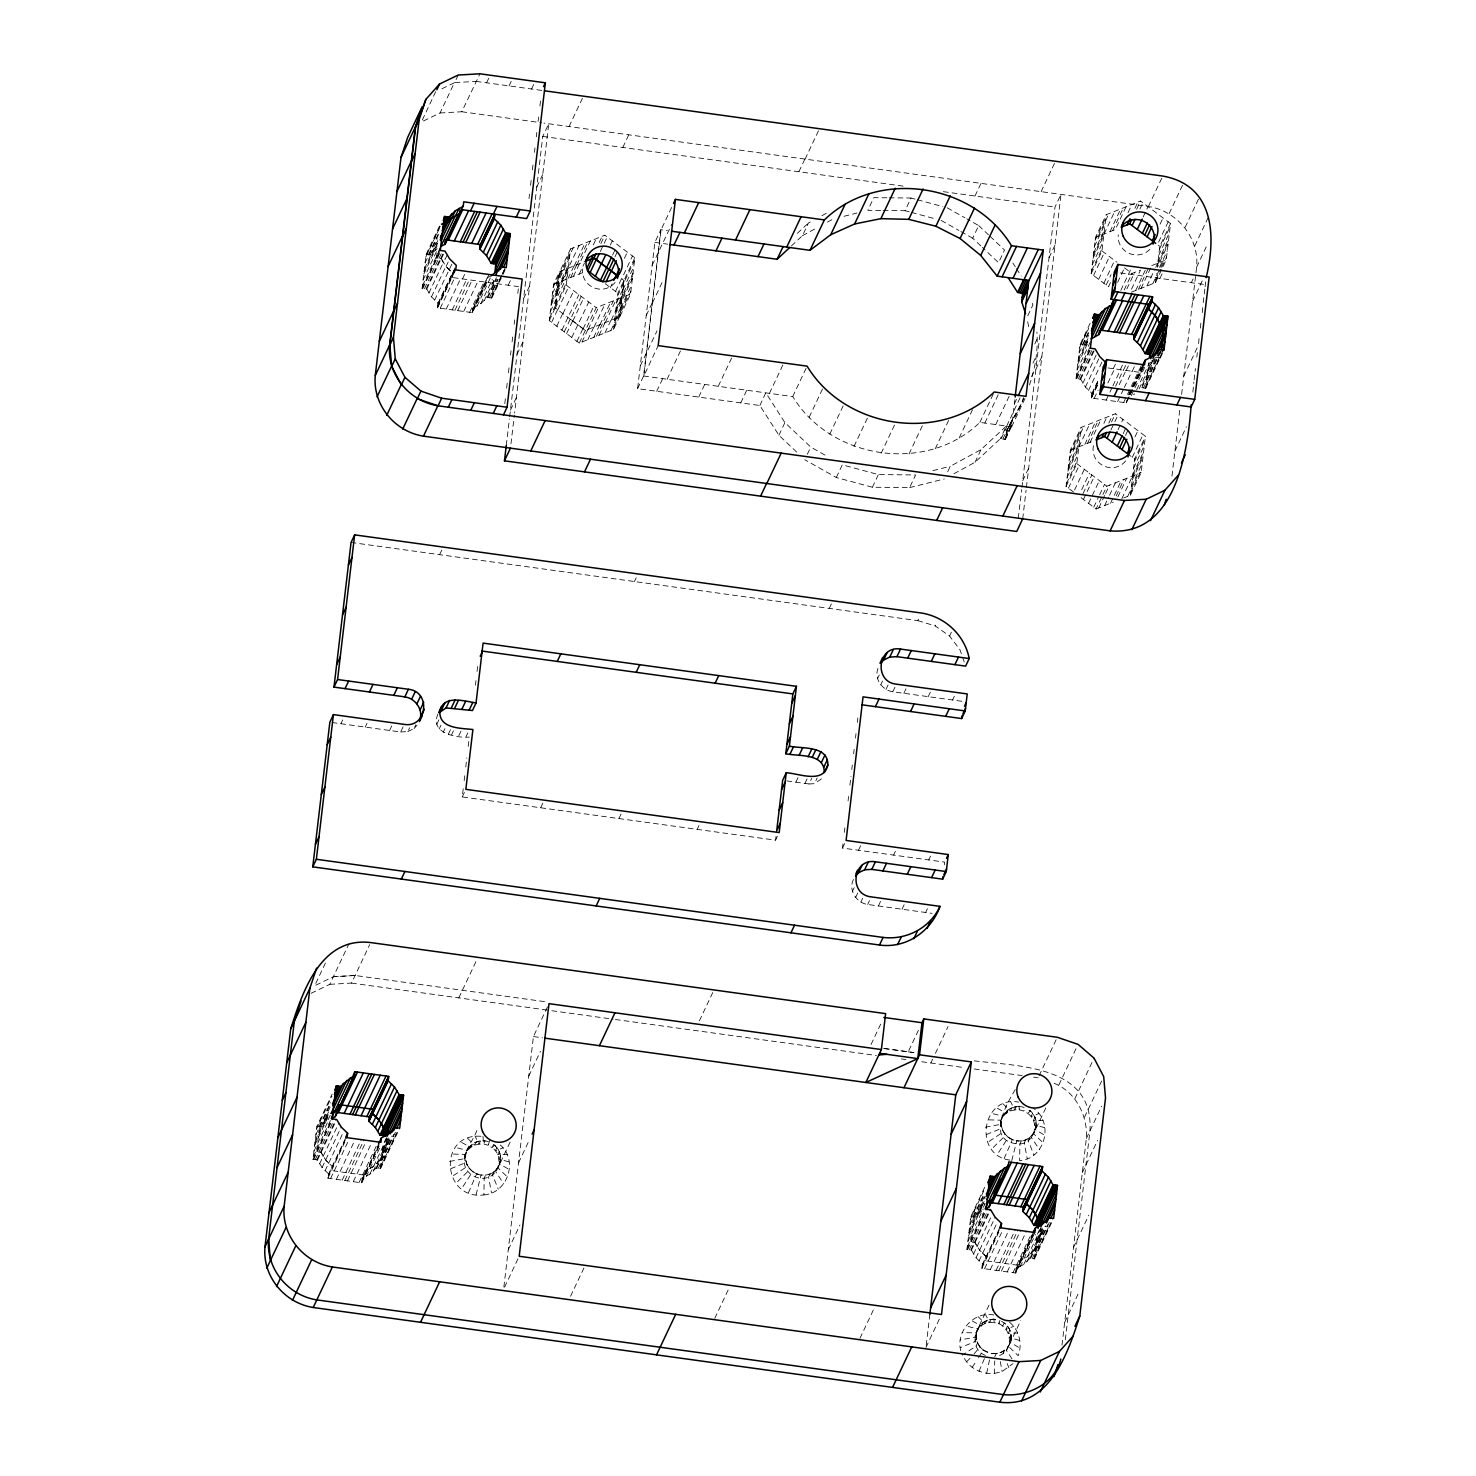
<?xml version="1.0" encoding="UTF-8"?>
<svg xmlns="http://www.w3.org/2000/svg" width="1476" height="1476" viewBox="0 0 1476 1476"><rect width="100%" height="100%" fill="white"/><g stroke="black" fill="none" stroke-linecap="round" stroke-linejoin="round"><path stroke-width="0.75" stroke-dasharray="5 3.75" d="M480.991 1136.299C437.394 1132.867 441.914 1200.615 483.925 1194.914L484.165 1178.217L485.678 1175.044C500.641 1173.955 505.899 1152.719 493.556 1144.435L492.061 1147.608C504.405 1155.874 499.146 1177.128 484.165 1178.217C476.471 1179.066 468.667 1174.656 465.494 1167.571C459.903 1153.531 473.907 1141.28 477.468 1128.623M964.437 1358.51C970.23 1369.008 982.776 1374.599 994.529 1373.418L994.713 1360.909M1029.436 384.996C1035.414 368.133 1038.182 349.996 1036.89 332.137M378.926 1146.446L361.731 1182.848L327.93 1178.199L328.465 1173.771L322.082 1167.571L317.506 1159.988L312.986 1159.361L316.879 1126.391L332.137 1094.122M491.397 275.735L487.32 277.691L486.766 282.267L472.412 312.654L437.523 307.838L438.077 303.281L431.49 296.879L426.767 289.056L422.099 288.41L426.121 254.37L440.475 223.983M447.062 255.164L443.464 262.765L441.361 258.706L436.453 258.023L437.228 251.474M436.693 258.06L437.007 255.403M431.49 296.879L445.844 266.492L452.431 272.894L452.117 277.488L455.715 269.887M361.731 1182.848L362.247 1178.42L365.845 1170.837L373.446 1166.557L379.627 1160.487L384.147 1161.095L387.063 1136.372L383.483 1143.955L380.55 1168.678L376.048 1168.07L369.867 1174.158L362.247 1178.42M472.412 312.654L472.947 308.097L487.32 277.691M472.947 308.097L480.807 303.669L487.191 297.396L491.84 298.041L494.165 278.374M504.792 403.704L505.567 397.026M506.619 388.188L507.393 381.583M508.445 372.764L509.22 366.159M510.511 355.144L511.028 350.734M512.08 341.934L512.855 335.31M514.165 324.296L514.681 319.905M517.818 293.337L518.334 288.872M528.998 198.559L529.515 194.149M530.567 185.349L531.342 178.725M532.375 169.924L533.168 163.319M534.46 152.305L534.976 147.895M536.286 136.881L536.803 132.471M538.094 121.456L538.629 117.047M539.921 105.995L540.714 99.316M777.391 836.375L775.583 840.176L462.246 796.948L463.353 787.594M464.165 780.749L464.977 773.885M465.77 767.04L466.859 757.889M468.206 746.469L469.091 738.996M475.438 685.196L475.973 680.62M477.062 671.469L477.873 664.624M506.286 445.401L509.405 418.944M509.663 416.749L542.762 136.419L548.74 123.744L514.607 412.893M510.973 443.741L514.349 415.107M615.51 291.436L621.488 278.779L623.831 280.532L619.551 316.768L613.573 329.443L579.275 343.115L549.275 320.569L553.537 284.333L559.533 271.676L585.252 261.418M549.275 320.569L555.253 307.894L559.533 271.676M570.529 248.909L559.755 271.695L555.474 307.93L566.249 285.145L570.529 248.909L604.828 235.219L634.828 257.783L630.566 294.001L619.791 316.805L585.271 330.458L555.253 307.894M613.573 329.443L617.854 293.207L634.828 257.783M503.87 1286.998L533.426 1036.576L548.02 1005.71M619.791 316.805L624.053 280.569L621.71 278.816L632.484 256.012M796.671 452.062L778.904 435.254L759.845 405.513L637.595 388.649L654.864 242.396L660.842 229.739L667.429 230.643M637.595 388.649L643.591 375.993L660.842 229.739M775.583 840.176L776.025 836.431M944.363 864.788L944.677 862.132L842.501 848.054L843.294 841.32M844.364 832.335L844.881 827.851M848.073 800.933L848.589 796.45M849.918 785.232L850.988 776.247M851.781 769.513L852.298 765.029M853.626 753.812L854.161 749.328M855.49 738.111L856.006 733.627M857.335 722.41L857.87 717.926M953.883 473.759L974.99 462.302L1000.359 438.686L1005.433 439.387L1006.466 430.752L1021.171 404.129L1006.466 430.752M643.591 375.993L792.723 396.564C830.859 459.497 926.504 474.11 979.88 422.376L1011.65 426.749L1014.879 399.332M1018.292 518.242L1021.669 489.608M1021.927 487.394L1055.008 207.064L1061.004 194.408L1026.355 487.947M1022.702 518.814L1026.097 490.161M926.208 1345.245L929.825 1314.544M1034.824 1232.515L1015.673 1273.05L981.872 1268.382L982.407 1263.954L976.023 1257.755L971.448 1250.19L966.928 1249.563L970.821 1216.593L985.101 1186.372M1129.214 396.767L1126.354 402.856L1091.465 398.04L1092.019 393.465L1085.413 387.063L1080.709 379.258L1076.041 378.612L1080.045 344.572L1090.58 322.285M1073.569 492.08L1066.078 486.453L1070.358 450.217L1081.115 427.431L1115.413 413.741L1145.431 436.287L1141.151 472.523L1130.376 495.309L1123.771 497.947M1110.487 282.617L1108.531 286.768L1091.188 273.724L1095.45 237.488L1106.225 214.703L1140.524 201.013L1170.542 223.577L1166.261 259.794L1155.487 282.599L1129.767 292.857M1066.078 486.453L1076.853 463.649L1081.115 427.431M1091.188 273.724L1101.963 250.938L1106.225 214.703M970.821 1216.593L975.341 1217.22L981.522 1211.132L985.119 1203.53L978.939 1209.637L974.4 1208.992L970.507 1241.98L975.046 1242.608L979.603 1250.154L985.986 1256.371L985.47 1260.781L1019.252 1265.449L1019.787 1261.021L1027.388 1256.74L1033.569 1250.67L1038.089 1251.297L1041.004 1226.556L1037.407 1234.157L1034.492 1258.88L1029.971 1258.253L1023.79 1264.342L1016.189 1268.622L1015.673 1273.05M1126.354 402.856L1126.612 400.568M1108.015 367.948L1140.93 372.487L1141.483 367.93L1145.339 365.937L1130.967 396.324L1134.749 393.871M1130.376 495.309L1134.657 459.091L1145.431 436.287M1155.487 282.599L1156.557 273.54M1170.542 223.577L1159.767 246.363L1157.295 267.304L1168.07 244.518M1155.487 357.192L1141.132 387.579L1145.782 388.225L1148.808 362.709M1156.225 357.303L1160.376 357.875L1161.151 349.332M1061.982 1345.171L1086.373 1138.494C1087.96 1115.395 1075.1 1090.653 1052.683 1082.757M1065.303 1339.839L1089.952 1130.911C1094.048 1065.377 1019.012 1066.299 973.256 1060.746M1171.962 476.102L1180.007 407.966M1181.612 394.35L1196.63 267.174C1199.379 237.784 1177.258 210.976 1148.402 206.456L543.961 123.098M1192.885 392.118L1193.844 382.118M1194.102 379.849L1195.449 368.502M1196.796 357.137L1197.331 352.598M1198.623 343.613L1199.195 336.712M1200.449 328.115L1201.077 320.809M1202.276 312.617L1202.958 304.905M1203.217 302.635L1204.84 289.019M1205.099 286.731L1205.91 279.923M476.047 1194.84L481.084 1175.007L485.678 1175.044M1011.761 1160.634L1016.798 1140.8C1033.735 1144.121 1043.606 1119.749 1029.27 1110.229L1027.776 1113.402C1040.1 1121.668 1034.842 1142.922 1019.879 1144.011C984.566 1142.572 1005.894 1104.804 1016.097 1088.255M986.651 1373.344L989.75 1358.769M449.516 1161.446L464.165 1158.734C465.955 1147.055 477.468 1136.815 489.552 1142.166L488.058 1145.321C479.552 1141.723 468.778 1145.745 465.272 1154.417L451.435 1154.011M483.925 1194.914C507.67 1193.235 518.537 1160.357 500.309 1145.062M1009.842 1160.118C972.887 1155.247 981.448 1095.174 1018.661 1102.111M985.23 1127.24L999.861 1124.527C1001.669 1112.849 1013.182 1102.609 1025.248 1107.959L1023.754 1111.114C1015.267 1107.517 1004.492 1111.539 1000.968 1120.21L987.149 1119.804M979.012 1371.278L985.747 1355.485C967.131 1349.119 974.677 1318.898 994.215 1322.644L995.71 1319.47C983.127 1317.182 971.983 1331.278 977.592 1342.92L976.097 1346.094L962.407 1355.152C952.776 1335.134 971.928 1310.909 993.551 1314.839L994.215 1322.644C1011.078 1323.935 1015.562 1349.802 999.178 1355.614L1000.673 1352.44C1012.85 1348.049 1014.676 1330.19 1004.16 1322.957L1002.665 1326.131L1005.377 1323.474M1021.374 1140.837L1019.879 1144.011L1019.639 1160.708C1045.359 1158.844 1054.399 1122.313 1033.182 1108.107M1009.492 1322.201C1019.196 1330.024 1022.702 1344.101 1018.163 1355.669L1008.532 1346.389L1020.709 1320.596M1023.458 397.653L1022.167 401.693L1023.883 398.077M437.966 714.033C429.461 732.926 456.213 738.166 469.313 737.114M877.999 668.407C873.81 678.646 882.279 690.307 892.795 691.764L963.643 701.524M853.442 879.475C848.128 889.991 856.412 902.98 867.685 904.474L932.076 913.367M489.958 1140.118L488.058 1145.321L492.061 1147.608L497.486 1142.313M999.935 1320.374L998.662 1323.843L1000.156 1320.688A17.657 17.085 25.3 0 1 1005.765 1349.285A17.657 17.085 25.3 0 1 977.038 1341.518A17.657 17.085 25.3 0 1 995.691 1319.489M468.409 1192.774L476.637 1173.807L481.084 1175.007M1004.123 1158.568L1012.352 1139.601L1016.798 1140.8M1015.174 416.786L1023.79 398.465M422.339 119.962L435.734 91.586M423.446 120.977L440.032 112.988L454.405 82.601L476.379 81.401M458.224 75.036L454.626 82.638L440.106 89.63M440.032 112.988L461.785 111.752L479.958 73.8M486.582 82.804L490.18 75.202M426.841 254.481L441.213 224.094M425.808 257.045L440.162 226.64M428.446 254.702L438.981 232.415M425.106 262.894L439.479 232.507M509.072 85.903L512.652 78.302M430.051 254.924L437.726 238.706M424.424 268.743L438.778 238.356M424.11 271.399L438.464 241.012M426.121 254.37L430.789 255.016L437.597 243.558M423.796 274.056L438.151 243.669M423.095 279.905L437.468 249.518M422.413 285.754L438.796 251.603M422.099 288.41L440.272 250.459M422.819 288.521L437.191 258.115M437.413 258.152L441.01 250.551M424.442 288.743L438.796 258.337M439.018 258.374L442.615 250.772M426.047 288.964L440.401 258.558M440.623 258.595L444.221 250.994M426.767 289.056L441.139 258.669L446.066 266.51L452.652 272.912L455.346 267.23M441.361 258.706L444.959 251.104M428.87 293.115L443.243 262.728M446.066 266.51L449.663 258.909M531.545 89.003L535.142 81.401M434.553 300.274L452.745 262.322M438.077 303.281L452.431 272.894M437.985 304.001L452.357 273.595M452.579 273.632L455.272 267.931M437.8 305.569L455.992 267.599M437.616 307.137L451.988 276.75M437.523 307.838L451.896 277.451L518.593 286.658M452.209 276.768L455.789 269.167M440.254 308.226L454.626 277.839M446.25 309.056L460.604 278.65M462.505 278.927L466.102 271.326M452.246 309.868L466.601 279.481M454.959 310.255L469.331 279.85M457.689 310.624L472.062 280.237M463.685 311.454L478.058 281.067M469.682 312.285L484.054 281.898M472.874 308.798L488.962 274.481M472.671 310.366L487.043 279.979M472.486 311.934L486.859 281.547M477.043 306.141L490.438 277.765M480.807 303.669L492.301 279.37M536.766 187.101L542.762 174.445M484.202 300.753L494.737 278.466M487.191 297.396L496.416 277.599M487.91 297.488L496.526 279.259M569.072 126.549L583.426 96.161M492.855 289.536L497.633 279.407M489.515 297.709L498.132 279.481M492.154 295.385L501.748 275.108M502.689 273.097L505.567 267.008M491.121 297.931L505.493 267.543M491.84 298.041L506.213 267.636M508.205 285.219L511.803 277.617M523.611 298.613L529.589 285.957M340.919 723.738L342.709 719.937M517.024 354.369L523.021 341.712M553.205 287.156L559.201 274.499M559.422 274.536L570.197 251.732M556.231 283.263L573.205 247.839M552.467 293.392L569.459 257.968M622.798 147.452L628.776 134.796M551.747 299.628L557.725 286.953M557.946 286.99L568.721 264.186M551.415 302.451L557.393 289.794M557.614 289.813L568.389 267.027M562.116 280.92L579.109 245.496M551.065 305.274L557.061 292.617M557.282 292.654L568.057 269.85M550.345 311.51L567.319 276.086M549.607 317.727L555.585 305.071M568.002 278.558L573.998 265.901M555.806 305.108L566.581 282.303M574.219 265.938L584.994 243.134M439.608 554.662L442.302 548.961M570.695 277.488L576.673 264.831M576.895 264.868L587.669 242.064M551.618 322.321L557.596 309.665M510.456 410.125L516.434 397.468M557.817 309.702L568.592 286.897M573.371 276.418L590.345 240.994M365.255 727.096L367.063 723.295M579.256 274.075L584.385 263.226M593.315 244.868L596.249 238.651M556.766 326.196L562.762 313.539M562.983 313.576L573.758 290.772M599.201 242.507L602.134 236.289M600.898 243.522L604.828 235.219M561.932 330.07L578.906 294.647M600.308 251.492L603.241 245.274M604.219 243.208L607.171 236.99M564.275 331.842L570.253 319.185M581.249 296.418L570.492 319.203L585.492 330.476M566.618 333.594L572.614 320.938M572.836 320.975L583.61 298.17M610.363 245.016L612.319 240.865M571.784 337.487L588.758 302.045M612.577 255.108L615.529 248.891M389.609 730.454L392.302 724.753M614.938 256.861L617.872 250.643M576.931 341.362L582.928 328.687M583.149 328.724L593.924 305.938M579.275 343.115L596.267 307.691L630.566 294.001M581.968 342.045L587.946 329.388M588.168 329.406L598.942 306.621M610.344 287.562L612.06 283.945M332.063 722.52L400.679 731.985L403.372 726.284M624.385 258.355L627.337 252.138M587.854 339.701L593.85 327.026M594.072 327.063L604.846 304.277M593.758 337.34L599.736 324.683M599.957 324.72L610.732 301.916M400.679 731.985L407.837 731.561L409.645 727.76M596.433 336.27L613.407 300.846M599.108 335.2L605.086 322.543M617.521 296.03L634.495 260.606M605.308 322.58L616.082 299.776M407.837 731.561L414 728.59L415.808 724.79M616.784 302.266L622.761 289.591M622.983 289.628L633.757 266.842M616.045 308.484L633.038 273.06M604.994 332.856L610.99 320.2M611.212 320.218L621.986 297.432M615.713 311.325L632.687 275.901M615.381 314.148L632.355 278.724M614.643 320.384L620.621 307.709M620.861 307.746L631.617 284.96M610.898 330.495L616.876 317.838M617.097 317.875L627.872 295.071M613.905 326.602L630.898 291.178M671.617 207.489L661.082 229.776L643.813 376.011L658.185 345.624M652.171 265.256L671.783 224.26M436.748 724.384L439.442 718.683M325.403 963.072L314.702 985.71L333.373 976.725L355.107 975.488L546.36 1001.872M439.165 729.015L440.973 725.214M443.169 732.447L444.959 728.664M311.104 993.311L329.775 984.326L348.926 943.81M448.335 734.236L451.029 728.535M646.23 315.532L652.226 302.857M652.447 302.894L662.023 282.636M451.619 734.679L453.409 730.878M458.833 735.675L461.527 729.974M640.307 365.79L657.041 330.882M466.029 736.672L467.837 732.871M329.775 984.326L351.528 983.09L369.701 944.622M462.246 796.948L464.94 791.247M656.709 391.288L662.687 378.612M667.078 379.221L681.451 348.834M316.565 1128.974L331.879 1096.281M319.148 1126.705L330.513 1102.664M315.901 1134.638L330.2 1104.417M320.698 1126.926L330.126 1107M315.237 1140.321L328.89 1111.207M314.923 1142.885L328.244 1114.712M316.879 1126.391L321.399 1127.018L327.875 1116.17L324.997 1119.417L320.458 1118.79L316.565 1151.778L321.104 1152.405L325.661 1159.97L332.045 1166.188L331.528 1170.597L365.31 1175.247L365.845 1170.837L373.446 1166.557M314.628 1145.468L327.949 1117.295M330.273 1115.247L327.58 1120.93L324.296 1123.771M313.964 1151.132L328.244 1120.911M313.281 1156.797L332.432 1116.28M312.986 1159.361L332.137 1118.863M313.687 1159.472L332.838 1118.956M315.255 1159.675L333.428 1121.225M316.805 1159.896L335.956 1119.38M317.506 1159.988L334.72 1123.605M319.554 1163.918L338.705 1123.42M322.082 1167.571L341.233 1127.055M325.052 1170.855L343.244 1132.406M798.885 171.733L804.881 159.076M805.103 159.113L819.457 128.726M328.373 1174.453L346.565 1136.003M328.207 1175.985L345.402 1139.583M327.93 1178.199L347.174 1136.981M698.72 397.081L704.716 384.424M330.569 1178.549L348.76 1140.099M336.38 1179.361L353.594 1142.959M342.192 1180.154L361.343 1139.638M718.277 386.288L732.631 355.901M344.831 1180.523L363.982 1140.007M347.469 1180.892L364.664 1144.472M634.422 581.544L636.23 577.743M353.281 1181.686L371.454 1143.217M791.376 245.975L802.464 235.643L808.461 222.987L812.298 220.902M359.092 1182.479L376.288 1146.077M362.173 1179.121L378.409 1144.786M361.989 1180.634L380.162 1142.184M361.804 1182.165L380.956 1141.649M366.214 1176.538L380.494 1146.317M540.659 807.759L543.352 802.077M369.867 1174.158L387.063 1137.756M382.801 1149.638L388.336 1137.922M373.151 1171.317L388.409 1139.029M382.505 1152.202L389.018 1138.439M382.192 1154.785L389.682 1138.955M376.048 1168.07L390.328 1137.848M376.749 1168.162L392.007 1135.893M381.528 1160.45L393.871 1134.343M458.796 997.887L476.988 959.418M378.299 1168.383L397.45 1127.867M740.749 402.874L746.727 390.217M380.863 1166.114L396.121 1133.826M379.849 1168.586L398.04 1130.136M380.55 1168.678L399.701 1128.181M759.845 405.513L765.823 392.837L784.9 422.597L810.748 447.043L826.505 455.955M769.457 393.354L783.83 362.948M792.723 396.564L807.095 366.159M778.904 435.254L784.9 422.597M883.146 210.478L905.046 210.699L911.043 198.042L915.286 199.186M618.924 818.553L621.617 812.87M809.162 417.265L823.516 386.86M468.999 1147.387L467.505 1150.56L455.272 1147.369M472.191 1144.251L470.678 1147.405L460.752 1141.963M465.66 1155.579L464.239 1163.236L449.645 1169.158M476.121 1142.037L474.626 1145.21L467.505 1138.18M465.733 1160.062L466.988 1164.416L465.494 1167.571L451.822 1176.63M480.53 1140.911L479.017 1144.084L475.087 1136.243M466.988 1164.416L469.35 1168.309L467.837 1171.483L455.863 1183.346M807.317 454.294L810.748 447.043M469.35 1168.309L472.634 1171.52L461.527 1188.844M829.789 434.147L844.161 403.76M528.777 1076.041L540.437 1051.355M496.858 1147.645L495.346 1150.819L503.15 1147.811M499.202 1151.557L497.707 1154.712L507.19 1154.527M490.069 1173.918L488.574 1177.092L491.508 1192.977M500.456 1155.892L498.962 1159.066L509.349 1161.999M494.017 1171.723L492.504 1174.878L498.261 1189.195M500.53 1160.394L499.036 1163.549L509.478 1169.712M497.191 1168.568L495.696 1171.741L503.74 1183.789M510.124 1142.092L497.929 1167.885L507.578 1177.147M836.283 477.504L842.279 464.848L878.386 474.571L915.618 474.958L909.622 487.615L872.408 487.246L836.283 477.504L804.752 459.719M853.995 446.453L868.368 416.066M974.972 196.031L980.968 183.356M518.519 1162.885L529.22 1140.247M980.784 245.883L972.702 238.226L978.68 225.57L966.854 218.891M697.17 829.346L698.96 825.545M881.135 453.335L895.489 422.948M508.279 1249.711L519.939 1225.025M872.408 487.246L878.386 474.571M504.589 1287.127L518.205 1258.308M829.254 608.407L831.947 602.706M908.995 454.036L923.367 423.649M1041.115 191.659L1055.488 161.271M935.286 448.704L949.64 418.317M795.859 782.169L798.553 776.468M959.179 437.948L973.533 407.56M947.703 471.73L950.267 466.287L980.968 449.626L1006.337 426.01L1000.359 438.686M1049.03 257.746L1055.026 245.09M804.937 783.405L807.63 777.723M1027.739 315.846L1032.868 304.997L1031.558 301.012M786.782 780.915L809.069 783.977L811.763 778.276M979.88 422.376L993.293 394M699.403 1020.783L713.019 991.983M570.566 1296.223L584.201 1267.423M984.843 423.059L999.215 392.671M809.069 783.977L814.494 783.664L817.187 777.963M974.99 462.302L980.968 449.626M995.765 424.553L1010.137 394.166M1034.787 343.926L1037.351 338.502M877.482 678.757L879.29 674.956M880.692 684.864L882.482 681.063M1032.979 363.096L1036.41 355.864M1014.344 403.907L1017.222 397.819M1006.687 426.066L1020.1 397.708M1001.152 438.796L1007.13 426.121M1095.118 240.33L1105.893 217.525M1031.576 376.509L1033.292 372.893M1098.144 236.418L1108.919 213.633M1002.905 439.036L1008.883 426.361M1035.875 369.277L1041.853 356.602M1006.3 432.099L1012.278 419.442M1094.399 246.547L1105.155 223.762M351.067 542.448L917.795 620.621L919.585 616.82M1005.949 435.069L1011.946 422.413M885.951 689.421L888.644 683.72M1004.639 439.276L1010.636 426.619M1005.599 438.04L1011.595 425.365M1005.433 439.387L1011.429 426.712M1093.661 252.783L1104.435 229.979M1011.65 426.749L1026.023 396.361M1093.329 255.606L1104.103 232.821M1104.03 234.075L1114.804 211.289M1092.978 258.448L1103.753 235.643M1092.258 264.665L1103.033 241.879M1091.52 270.901L1102.295 248.097M1109.934 231.732L1120.708 208.928M892.795 691.764L895.489 686.063M1112.609 230.662L1123.384 207.858M1093.532 275.495L1104.306 252.691M1126.059 206.788L1115.284 229.592L1095.45 237.488M1128.033 212.728L1131.944 204.444M1098.679 279.37L1109.454 256.566M964.215 662.041L959.99 649.772L949.566 636.008L935.212 625.935L937.02 622.134M903.865 693.296L906.559 687.595M1134.915 208.3L1137.848 202.083M1136.612 209.315L1140.524 201.013M1103.845 283.244L1114.62 260.44M1139.933 209.002L1142.867 202.784M1106.188 284.997L1111.077 274.647M842.501 848.054L845.195 842.353M1080.783 344.664L1088.439 328.465M1079.731 347.229L1088.365 329M1082.388 344.886L1088.144 332.746M1143.125 217.027L1148.033 206.658M1079.048 353.078L1088.624 332.82M1148.402 206.456L1162.774 176.068M1083.993 345.126L1088.79 334.978M1078.347 358.945L1088.882 336.657M1078.034 361.602L1088.568 339.314M949.566 636.008L951.374 632.208M1022.702 480.789L1028.698 468.113M1077.72 364.258L1088.255 341.971M1117.609 282.359L1123.494 269.923M1077.037 370.107L1090.45 341.731M1076.355 375.956L1090.709 345.55M1076.041 378.612L1090.395 348.225M1076.76 378.705L1091.133 348.318M928.22 696.654L930.913 690.952M1078.366 378.926L1092.738 348.539M1120.819 290.366L1132.147 266.436M1079.971 379.147L1094.343 348.76M1080.709 379.258L1095.081 348.853M858.479 850.25L861.172 844.549M1124.14 290.071L1131.963 273.484L1140.542 270.071L1130.745 290.79M1126.815 289.001L1134.657 272.414M1082.812 383.317L1097.185 352.93M1160.099 224.149L1163.033 217.931M1085.413 387.063L1099.786 356.675M1169.177 213.559L1183.531 183.172M1135.671 290.514L1146.446 267.709M1088.495 390.476L1102.867 360.07M1168.199 221.806L1157.424 244.61L1159.767 246.363M852.372 891.486L854.18 887.685M1138.347 289.444L1149.121 266.639M1141.022 288.374L1150.819 267.654M1159.435 249.204L1170.21 226.4M1092.019 393.465L1097.757 381.325M1091.926 394.184L1097.664 382.026M1091.742 395.752L1097.48 383.594M1091.557 397.321L1097.295 385.162M1158.697 255.422L1169.472 232.636M1091.465 398.04L1098.181 383.852M855.582 897.592L858.276 891.891M1157.959 261.658L1168.734 238.854M1146.907 286.012L1154.749 269.444M1155.726 267.377L1157.682 263.226M1094.196 398.409L1098.033 390.31M1157.627 264.481L1168.402 241.695M952.573 700.011L954.363 696.211M1070.008 453.04L1080.783 430.254M1073.034 449.147L1083.808 426.361M1159.49 267.322L1167.332 250.754M1069.288 459.276L1080.063 436.49M1152.811 283.669L1159.675 269.167M1160.653 267.082L1163.586 260.865M860.84 902.131L862.648 898.33M1113.273 368.668L1116.871 361.085M1155.819 279.757L1160.726 269.407M1161.704 267.341L1166.593 256.972M1068.55 465.494L1079.325 442.708M1107.849 383.04L1114.546 368.852M1068.218 468.335L1078.993 445.549M1078.919 446.804L1089.694 423.999M1067.886 471.158L1078.642 448.372M1159.933 278.374L1163.531 270.772M1185.154 227.322L1199.508 196.935M1067.148 477.394L1077.923 454.59M1066.41 483.611L1077.185 460.826M1084.823 444.442L1095.598 421.656M1120.302 369.646L1123.882 362.044M867.685 904.474L869.475 900.674M1106.17 400.07L1111.926 387.911M1112.886 385.882L1120.542 369.683M1087.498 443.372L1098.273 420.586M893.589 855.084L895.397 851.301M1115.598 386.269L1123.273 370.052M1123.494 370.089L1127.074 362.487M1068.421 488.205L1079.196 465.42M1090.174 442.302L1100.948 419.516M1119.288 384.609L1125.985 370.421M1126.225 370.458L1129.804 362.856M1103.9 423.372L1106.834 417.154M1074.546 490.014L1084.343 469.294M878.423 905.969L881.117 900.268M1117.627 401.638L1123.365 389.498M1124.325 387.468L1131.981 371.251M1132.221 371.288L1135.8 363.686M1108.827 423.095L1112.738 414.811M1111.502 422.025L1115.413 413.741M1194.804 245.846L1208.217 217.47M1081.668 489.755L1089.509 473.169M1110.911 430.014L1113.845 423.796M1114.823 421.73L1117.756 415.512M1123.623 402.468L1126.502 396.398M1127.461 394.369L1141.797 364.517M1128.808 394.24L1141.262 367.893L1140.708 372.45L1134.011 386.638M1128.716 394.941L1131.594 388.871M1132.553 386.841L1141.169 368.613M1141.391 368.631L1143.18 364.83M1129.491 394.479L1144.804 362.616M1083.033 493.574L1091.853 474.94M1126.428 402.136L1129.306 396.066M1130.265 394.037L1140.8 371.749M1130.173 394.738L1133.051 388.668M1141.022 371.767L1144.62 364.185M1140.93 372.487L1144.527 364.886M1083.421 499.478L1094.196 476.693M1136.668 389.812L1149.103 363.483L1152.738 360.587M1118.015 429.737L1122.922 419.387M1148.107 368.557L1151.944 360.458M1139.103 388.926L1152.516 360.55M1196.63 267.174L1206.206 246.898M1147.793 371.214L1153.549 359.055M1191.317 282.691L1193.106 278.89M1141.852 387.69L1159.14 351.62M1146.797 379.719L1160.191 351.362M1088.587 503.353L1099.362 480.567M1143.457 387.911L1160.745 351.841M1123.181 433.612L1126.114 427.394M1146.096 385.568L1160.468 355.181M1145.062 388.133L1163.236 350.163M1145.782 388.225L1160.154 357.838M1160.376 357.875L1163.974 350.273M1125.524 435.383L1128.457 429.165M902.039 909.216L904.733 903.515M1093.734 507.246L1098.642 496.877M1099.62 494.811L1104.509 484.442M928.718 859.936L930.507 856.135M1192.608 301.233L1203.143 278.946M1081.078 497.726L1096.096 508.999L1101.963 496.563M1102.941 494.497L1106.852 486.213L1141.151 472.523M714.771 1318.308L729.365 1287.441M1098.771 507.928L1104.638 495.493M1105.616 493.427L1109.546 485.143M1134.989 436.878L1137.922 430.66M1104.657 505.585L1108.587 497.283M1109.565 495.216L1115.432 482.781M1110.561 503.224L1121.336 480.438M1132.313 457.32L1143.088 434.534M1116.17 495.936L1124.011 479.368M1117.867 496.951L1126.686 478.298M1134.324 461.914L1145.099 439.128M1133.586 468.15L1144.361 445.346M925.636 912.482L927.445 908.681M1132.848 474.368L1143.623 451.582M1121.815 498.74L1132.572 475.955M1132.516 477.209L1143.291 454.405M1132.184 480.032L1142.959 457.246M1131.446 486.268L1142.221 463.464M1183.77 376.177L1198.125 345.79M1127.701 496.379L1138.476 473.593M1130.708 492.486L1141.483 469.7M871.061 1044.491L881.873 1021.613M1174.914 451.121L1186.409 426.804M883.534 1048.44L908.22 1051.834L919.031 1028.957M930.858 1062.997L932.648 1059.196M935.415 1053.347L948.072 1026.595M859.955 1338.326L874.548 1307.459M1004.695 1113.181L1003.2 1116.354L990.968 1113.162M1007.887 1110.044L1006.392 1113.199L996.448 1107.756M1001.355 1121.373L999.935 1129.029L985.359 1134.952M1011.816 1107.83L1010.322 1111.004L1003.219 1103.974M1001.429 1125.856L1002.684 1130.21L1001.189 1133.365L987.518 1142.424M1016.226 1106.705L1014.732 1109.878L1010.783 1102.037M1002.684 1130.21L1005.045 1134.103L1003.551 1137.276L991.577 1149.14M1005.045 1134.103L1008.348 1137.313L997.222 1154.638M970.507 1219.158L984.843 1188.531M1039.03 1075.893L1057.296 1037.277M973.071 1216.907L983.477 1194.914M969.843 1224.84L984.123 1194.619M974.64 1217.11L985.027 1195.136M969.178 1230.504L985.414 1196.15M968.865 1233.087L983.164 1202.848M978.237 1213.973L985.71 1198.143M968.57 1235.652L983.828 1203.364M967.887 1241.316L983.164 1209.047M967.223 1246.98L983.459 1212.645M966.928 1249.563L986.079 1209.047M967.629 1249.655L986.78 1209.158M1032.554 1113.439L1031.06 1116.612L1038.846 1113.605M969.178 1249.877L988.348 1209.361M970.747 1250.08L989.898 1209.582M971.448 1250.19L990.599 1209.674M925.95 1347.44L940.544 1316.574M1034.916 1117.35L1033.421 1120.505L1042.905 1120.321M1025.783 1139.712L1024.289 1142.885L1027.204 1158.771M973.496 1254.12L990.691 1217.718M1036.17 1121.686L1034.676 1124.86L1045.063 1127.793M1029.713 1137.516L1028.218 1140.671L1033.975 1154.988M1036.244 1126.188L1034.75 1129.343L1045.192 1135.505M1032.905 1134.361L1031.41 1137.535L1039.455 1149.583M1045.82 1107.886L1033.624 1133.679L1043.274 1142.941M976.023 1257.755L995.175 1217.239M1058.901 1084.897L1076.115 1048.477M978.994 1261.057L997.186 1222.608M982.315 1264.655L999.529 1228.253M982.13 1266.168L1001.3 1225.652M981.872 1268.382L1001.115 1227.183M984.51 1268.751L1002.702 1230.283M990.322 1269.544L1009.473 1229.028M1074.879 1098.661L1094.048 1058.126M996.115 1270.356L1015.285 1229.822M998.754 1270.707L1017.923 1230.191M1001.411 1271.076L1020.562 1230.56M989.031 1305.079L975.876 1332.939L962.038 1332.533M979.603 1325.909L978.09 1329.064L965.876 1325.891M976.245 1334.101L974.75 1337.256L960.12 1339.968M982.776 1322.754L981.282 1325.928L971.356 1320.485M1007.222 1271.888L1026.373 1231.353M976.319 1338.584L974.824 1341.739L960.249 1347.68M986.706 1320.559L985.212 1323.714L978.108 1316.684M1084.546 1117.166L1101.76 1080.764M991.116 1319.433L989.621 1322.607L985.673 1314.765M1013.016 1272.681L1031.207 1234.213M1016.189 1268.622L1032.425 1234.287M1016.097 1269.305L1033.311 1232.921M977.592 1342.92L979.935 1346.832L972.463 1355.927M1015.931 1270.836L1033.126 1234.434M1015.746 1272.349L1034.897 1231.833M1020.137 1266.722L1035.414 1234.453M979.935 1346.832L983.237 1350.042L978.127 1358.51M1023.79 1264.342L1041.982 1225.892M1036.742 1239.822L1042.277 1228.106M1027.093 1261.519L1042.351 1229.231M1036.447 1242.405L1042.942 1228.622M1036.134 1244.969L1043.624 1229.157M1086.373 1138.494L1101.631 1106.207M1029.971 1258.253L1045.248 1225.984M1030.691 1258.364L1045.949 1226.076M1035.469 1250.633L1047.812 1224.527M1032.241 1258.567L1050.414 1220.117M1034.805 1256.297L1049.085 1226.095M1033.79 1258.788L1052.942 1218.272M1034.492 1258.88L1052.683 1220.431M1007.444 1326.168L1005.949 1329.322L1013.754 1326.334M994.769 1356.721L996.263 1353.566L1000.673 1352.44M1082.351 1172.571L1097.609 1140.284M1009.805 1330.079L1008.311 1333.234L1017.794 1333.049M1011.06 1334.415L1009.566 1337.588L1019.953 1340.522M1003.108 1353.4L1004.602 1350.245M1011.134 1338.898L1009.639 1342.071L1020.082 1348.234M1007.794 1347.09L1006.3 1350.263L1013.2 1360.577M1073.495 1247.515L1088.771 1215.228M1064.657 1322.459L1078.938 1292.22M972.13 1367.366L976.928 1360.282M324.997 1119.435L327.875 1116.188M1087.701 341.86L1084.731 345.218L1080.045 344.572M376.749 1163.715L379.627 1160.468M1030.691 1253.917L1033.569 1250.652M414 728.59L417.007 725.233M821.449 778.867L814.494 783.664M966.466 1361.868L970.95 1357.422M994.529 1373.418L1002.112 1371.499L1012.979 1363.658M1030.488 1110.745L1027.776 1113.402L1023.754 1111.114M797.354 233.319L808.461 222.987M433.76 251.676L437.173 248.743M821.892 215.699L829.567 211.529M802.464 235.643L817.833 227.322M827.427 222.12L833.184 218.983M553.537 284.333L585.16 271.713M1151.797 265.569L1166.261 259.794M1070.358 450.217L1094.103 440.734M1096.096 508.999L1113.236 502.154M844.014 216.289L857.002 213.024M932.943 470.623L950.267 466.287M909.622 487.615L944.289 478.962M333.373 976.725L355.107 975.488M886.947 197.802L873.81 197.655L867.833 210.33L880.969 210.459M889.142 197.821L911.043 198.042M996.263 1353.566L991.688 1353.529L983.237 1350.042M908.22 1051.834L914.769 1052.72M476.158 81.365L542.356 90.497M461.785 111.752L541.674 122.785M542.762 136.419L904.991 186.382M943.367 191.659L1055.008 207.064M1120.413 272.912L1205.578 284.665M654.864 242.396L667.595 244.167M884.511 1048.513L914.031 1052.572M351.528 983.09L549.589 1010.414M551.858 1010.728L613.13 1019.178M615.4 1019.492L876.393 1055.488M901.356 1058.919L905.895 1059.547M921.78 1061.742L965.101 1067.72M974.234 1068.975L1022.167 1075.598M1033.569 1077.166L1038.145 1077.794M533.426 1036.576L542.541 1037.831M917.408 199.758L942.906 206.64M905.046 210.699L909.29 211.843M911.43 212.415L934.788 218.725M917.795 620.621L935.212 625.935M947.149 207.784L964.898 217.784M941.171 220.441L958.902 230.441M960.876 231.566L972.702 238.226M1008.348 1137.313L1012.352 1139.601M472.634 1171.52L476.637 1173.807M1101.963 250.938L1116.963 262.211M1124.472 267.839L1131.963 273.484M1127.147 453.446L1134.657 459.091M1076.853 463.649L1106.852 486.213M605.197 283.687L617.854 293.207M566.249 285.145L596.267 307.691M985.986 1256.371L979.603 1250.154M978.68 225.57L988.385 234.739M989.99 236.271L1004.529 250.034L998.551 262.691L982.389 247.396M325.661 1159.97L328.65 1163.254M1012.868 263.042L1015.267 266.769M1016.447 268.614L1021.226 276.049M321.104 1152.405L323.133 1156.335M975.046 1242.589L977.075 1246.519M1007.222 1363.621L1008.864 1367.717M1027.702 321.786L1028.92 327.967M1000.285 1361.573L1002.112 1371.499M1018.993 1106.022L1019.307 1109.915L1020.802 1106.76A17.657 17.085 25.3 0 0 1001.724 1127.35A17.657 17.085 25.3 0 0 1028.477 1138.365A17.657 17.085 25.3 0 0 1029.252 1110.247M482.966 1136.317L483.611 1144.121L485.106 1140.966A17.657 17.085 25.3 0 0 466.029 1161.557A17.657 17.085 25.3 0 0 492.763 1172.571A17.657 17.085 25.3 0 0 493.556 1144.453M615.086 282.377A18.21 17.62 25.3 0 1 582.559 268.983M1125.671 460.899A18.21 17.62 25.3 0 1 1094.306 443.04M1149.786 249.352A18.21 17.62 25.3 0 1 1118.273 234.776"/><path stroke-width="1.5" d="M903.976 1087.738L919.548 1054.805L971.319 1061.908L955.765 1094.823L865.84 1082.48L917.758 1058.606L921.983 1022.72L923.791 1018.92L1057.296 1037.277L1078.07 1044.362L1094.048 1058.126L1103.697 1076.65L1105.524 1097.978L1079.786 1316.002C1067.738 1353.861 1049.307 1408.178 999.842 1402.2L313.226 1307.496C284.37 1302.976 262.248 1276.168 264.997 1246.796L290.735 1028.772C302.783 990.894 321.214 936.596 370.679 942.574L885.637 1013.643L881.393 1049.547L865.84 1082.48L544.81 1038.145M1060.875 1359.009C1054.787 1383.676 1027.536 1397.089 1003.44 1394.599L316.823 1299.895C287.968 1295.375 265.846 1268.567 268.595 1239.194L294.333 1021.171L301.049 1001.023M880.6 663.407L883.607 660.049L889.77 657.078L896.928 656.654L965.636 666.137L969.215 658.536L900.526 649.071C877.519 645.215 873.552 682.023 896.393 684.163L967.223 693.941L965.23 710.952L863.054 696.856L846.099 840.453L948.275 854.549L946.264 871.56L875.416 861.781C852.408 857.943 848.442 894.751 871.283 896.891L939.972 906.356C931.282 931.282 906.209 948.773 879.511 945.027L312.764 866.855L329.849 722.207L333.428 714.605L404.276 724.384C427.284 728.24 431.25 691.414 408.409 689.274L337.58 679.514L333.982 687.115L404.83 696.875C415.346 698.332 423.815 709.993 419.627 720.233M333.982 687.115L351.067 542.448L354.646 534.865L921.393 613.02C944.917 616.728 964.677 635.031 969.215 658.536M312.764 866.855L316.362 859.272L333.428 714.605M337.58 679.514L354.646 534.865M1191.169 404.83C1187.756 452.505 1175.154 536.268 1110.118 530.862L423.483 436.158C394.646 431.638 372.505 404.83 375.273 375.457L400.992 157.434L407.727 137.286L422.081 106.881L415.365 127.047L400.992 157.434M1073.07 1336.149L1059.417 1351.444L1040.746 1360.448L1019.012 1361.684L332.377 1266.98C303.539 1262.441 281.399 1235.652 284.148 1206.261L309.886 988.237L316.602 968.09M425.9 99.316L419.184 119.464L393.446 337.506L395.273 358.834L404.941 377.339L401.343 384.941L391.675 366.435L389.849 345.089L415.586 127.065L425.9 99.316L439.553 84.021L458.224 75.036L479.958 73.8L545.364 82.822L530.235 210.994L463.741 201.825L463.206 206.363L455.346 210.791L448.962 217.064L444.294 216.418L440.272 250.459L444.959 251.104L449.663 258.909L456.25 265.329L455.715 269.887L522.19 279.056L507.061 407.228L441.675 398.206L438.077 405.808C409.203 401.232 386.823 374.572 389.627 345.07L415.365 127.047M388.133 1080.819L394.516 1087.019L399.092 1094.583L403.594 1095.21L384.443 1135.708L379.941 1135.099L375.365 1127.535L368.982 1121.317L388.133 1080.819L388.668 1076.391L354.867 1071.724L354.351 1076.152L350.384 1078.052L331.233 1118.55L335.2 1116.649L354.609 1073.938M331.178 1113.347L338.797 1109.066L339.314 1104.657M460.069 210.127L459.626 213.965L455.309 215.883L440.937 246.289L445.032 244.333L445.567 239.776L480.438 244.592L494.811 214.186L494.275 218.743L479.903 249.13L486.49 255.551L491.213 263.355L495.862 264.001L510.235 233.614L505.567 232.968L500.844 225.164L494.275 218.743M350.384 1078.052L340.55 1086.52L336.03 1085.893L332.137 1118.863L336.657 1119.491L341.233 1127.055L347.616 1133.254L347.1 1137.664L380.882 1142.332L381.398 1137.922L389.018 1133.642L395.199 1127.553L399.701 1128.181L403.594 1095.21M368.982 1121.317L369.517 1116.908L388.668 1076.391M402.634 1103.458L387.063 1136.372L388.04 1128.125L383.52 1127.498L378.945 1119.933L372.579 1113.734L373.096 1109.306L341.952 1105.007M479.903 249.13L480.438 244.592M495.862 264.001L494.866 272.506L509.22 242.119M510.235 233.614L506.213 267.636L501.545 267.008L491.397 275.735M1022.702 518.814L1016.724 531.471L504.46 460.826L506.286 445.401M439.11 712.76L446.047 707.945L472.449 710.528L476.047 702.927L483.095 643.112L796.45 686.322L789.383 746.155L785.785 753.756C798.461 756.524 824.678 752.852 824.254 772.575L827.851 764.974C828.276 745.251 802.058 748.922 789.383 746.155M824.364 219.924L675.436 199.389L658.185 345.624L807.095 366.159C845.231 429.11 940.876 443.704 994.252 391.989L1026.023 396.361L1043.274 250.108L1011.503 245.736C973.385 182.803 877.74 168.19 824.364 219.924L809.992 250.311L671.469 231.197M785.785 753.756L792.852 693.923L796.45 686.322M827.851 764.974C823.553 784.273 798.94 773.424 786.247 772.741L779.18 832.575L465.844 789.346L472.892 729.531C461.139 728.111 438.981 728.849 439.885 711.45C443.132 694.292 464.553 701.174 476.047 702.927M919.548 1054.805L923.791 1018.92M855.49 876.135L858.497 872.777L864.659 869.788L871.818 869.382L942.666 879.161L942.98 876.504M861.726 704.772L961.632 718.554L961.946 715.897M1025.58 313.687L1021.687 301.768L1022.702 293.134L1028.698 280.477L1015.156 397.044M929.825 1314.544L955.765 1094.823M971.319 1061.908L941.504 1314.507L519.183 1256.26L548.998 1003.662L881.393 1049.547M1042.074 1171.003L1048.458 1177.202L1053.015 1184.785L1057.536 1185.412L1038.384 1225.91L1033.864 1225.283L1029.307 1217.718L1022.923 1211.519L1042.074 1171.003L1042.61 1166.575L1008.809 1161.926L1008.293 1166.354L1004.326 1168.236L985.175 1208.752L989.141 1206.851L992.093 1198.955M1111.963 303.632L1113.863 299.573L1113.328 304.13L1105.469 308.539L1099.085 314.831L1094.417 314.185L1090.395 348.225L1095.081 348.853L1099.786 356.675L1106.373 363.078M992.997 1197.054L992.721 1199.268L988.772 1201.15M1105.469 308.539L1091.096 338.945L1098.974 334.517L1099.417 330.679M1004.326 1168.236L994.492 1176.704L989.972 1176.077L986.079 1209.047L990.599 1209.674L995.175 1217.239L1001.558 1223.456L1001.023 1227.866L1034.824 1232.515L1035.34 1228.124L1042.942 1223.825L1049.141 1217.755L1053.643 1218.383L1057.536 1185.412M1111.096 299.204L1114.288 272.064L1117.885 264.481L1209.158 277.064L1194.73 399.369L1191.132 406.97L1099.86 394.387L1103.052 367.266L1106.649 359.664L1144.527 364.886L1145.062 360.329L1152.922 355.919L1159.306 349.627L1163.974 350.273L1167.977 316.233L1163.328 315.587L1158.605 307.783L1152.018 301.381L1152.572 296.824L1114.694 291.602L1111.096 299.204L1148.974 304.425L1152.572 296.824M1099.86 394.387L1103.458 386.786L1106.649 359.664M1114.694 291.602L1117.885 264.481M1022.923 1211.519L1023.44 1207.11L1042.61 1166.575M1056.576 1193.641L1041.004 1226.574L1041.982 1218.309L1037.462 1217.682L1032.886 1210.117L1026.521 1203.936L1027.038 1199.508L995.894 1195.209M1133.845 339.332L1134.38 334.775L1148.752 304.388L1148.217 308.945L1133.845 339.332L1140.431 345.735L1145.136 353.557L1149.804 354.185L1164.177 323.798L1161.372 349.369L1164.97 341.768M1038.089 1228.493L1038.384 1225.91M1163.328 315.587L1159.73 323.189L1155.007 315.384L1148.439 308.964L1148.974 304.425M1149.804 354.185L1149.49 356.86L1163.863 326.454M1206.169 277.654C1216.261 235.902 1214.25 185.22 1162.774 176.068L544.626 90.811M1164.177 505.345L1166.188 499.294M1053.919 1376.684L1057.941 1364.599M415.586 127.065L419.184 119.464M436.859 89.722L439.553 84.021M396.989 191.493L411.343 161.105M411.564 161.142L415.162 153.541M392.561 228.964L406.915 198.577M388.133 266.436L402.505 236.049M402.727 236.086L406.306 228.485M379.295 341.38L393.649 310.993M393.871 311.03L397.468 303.429M443.224 220.33L445.032 216.529M443.04 224.334L446.638 216.751M442.505 228.577L444.424 224.536M444.645 224.555L448.243 216.972M442.283 230.717L448.962 217.064M440.494 237.249L442.283 233.448M375.273 375.457L389.627 345.07M440.475 237.488L451.951 213.706M389.849 345.089L393.446 337.506M440.18 239.905L441.97 236.105M440.992 240.643L455.346 210.791M438.796 251.603L440.586 247.802M459.11 208.319L455.531 215.92L451.527 218.356M445.291 242.046L457.744 215.717M445.106 243.614L459.479 213.227M445.032 244.333L463.298 205.662M448.298 240.145L462.652 209.758M377.081 396.786L391.454 366.399M391.675 366.435L395.273 358.834M454.276 240.975L468.648 210.588M470.549 210.847L474.128 203.245M460.272 241.806L474.645 211.419M463.003 242.175L477.357 211.788M465.715 242.562L480.087 212.157M386.749 415.309L401.121 384.904M543.555 86.623L545.364 82.822M471.73 243.374L486.084 212.987M477.726 244.204L492.08 213.817M493.39 214.002L496.988 206.4M480.364 245.293L494.718 214.906M480.18 246.861L494.534 216.474M479.995 248.429L494.349 218.042M483.408 252.138L497.781 221.751M402.727 429.073L417.099 398.668L437.855 405.771L1124.472 500.475L1146.225 499.239L1164.896 490.253L1178.549 474.958M417.321 398.704L420.918 391.103L404.941 377.339M486.49 255.551L500.844 225.164M489.091 259.296L503.464 228.909M348.391 565.05L351.989 557.467M491.213 263.355L505.567 232.968M491.932 263.466L506.305 233.06M493.537 263.687L507.892 233.282M516.249 217.156L519.847 209.555M495.143 263.89L509.497 233.503M495.549 266.658L509.921 236.271M496.084 274.315L508.537 247.968M498.648 270.901L508.224 250.643M500.253 269.499L507.91 253.3M423.483 436.158L437.855 405.771M503.39 267.248L507.227 259.13M530.235 210.994L526.637 218.577L462.228 209.703M342.524 614.791L346.122 607.19M448.298 407.21L451.896 399.609M336.657 664.514L340.255 656.912M470.77 410.31L474.368 402.708M345.052 688.628L348.65 681.045M327.174 744.808L330.772 737.207M493.261 413.409L496.84 405.808M369.406 691.986L373.004 684.403M321.307 794.531L324.904 786.929M503.464 414.83L507.061 407.228M585.474 261.436L587.43 257.304M586.876 268.097L593.334 254.942M315.44 844.254L319.037 836.671M585.252 261.418L594.053 258.023L596.009 253.872M590.179 272.414L596.175 259.758M596.396 259.776L599.33 253.558M504.46 460.826L510.456 448.151M393.76 695.362L397.358 687.761M595.345 276.289L601.322 263.632M601.544 263.651L605.474 255.366M600.492 280.163L611.599 257.175M404.83 696.875L408.409 689.274M608.832 269.259L602.835 281.934L587.835 270.661L593.813 257.986L616.341 274.905L613.776 280.329M609.053 269.296L613.942 258.927M606.046 281.879L611.175 271.031M611.396 271.049L616.304 260.699M411.656 699.218L415.254 691.635M530.77 450.955L545.142 420.568M619.496 268.724L616.562 274.942L594.053 258.023M416.933 703.775L420.531 696.174M420.125 709.882L423.723 702.281M420.734 716.912L424.332 709.31M419.424 721.653L422.118 715.952M673.517 203.43L675.436 199.389M438.87 712.133L441.564 706.432M290.735 1028.772L309.886 988.237M441.398 710.214L444.977 702.613M446.047 707.945L449.645 700.362M451.49 707.65L455.069 700.048M286.713 1062.831L305.864 1022.315M454.756 708.093L458.353 700.491M673.96 245.034L679.956 232.378M480.198 656.248L482.006 652.447M684.347 232.987L698.702 202.599M461.97 709.089L465.549 701.487M282.285 1100.303L285.883 1092.701M469.165 710.085L472.763 702.484M584.514 471.859L590.492 459.202M277.875 1137.775L297.027 1097.258M401.324 879.069L404.922 871.486M277.045 1167.645L292.599 1134.73M715.989 250.828L721.967 238.171M269.019 1212.718L288.171 1172.202M735.528 240.034L749.9 209.647M334.794 1090.1L336.731 1085.985M334.406 1094.436L338.299 1086.207M334.978 1096.705L339.849 1086.41M332.451 1103.9L340.55 1086.52M264.997 1246.796L284.148 1206.261M332.746 1105.893L343.447 1083.255M346.731 1080.432L331.178 1113.347L338.797 1109.066M337.432 1109.14L339.24 1105.34M351.878 1078.587L354.867 1071.724M336.177 1114.066L354.443 1075.469M335.2 1116.649L354.351 1076.152M338.355 1112.609L357.506 1072.093M266.824 1268.124L285.975 1227.608M557.245 661.433L560.843 653.831M344.166 1113.421L363.317 1072.886M349.978 1114.214L369.129 1073.698M352.616 1114.583L371.767 1074.048M758 256.621L763.996 243.964M355.255 1114.933L374.406 1074.417M345.661 1137.369L347.616 1133.254M276.492 1286.629L295.643 1246.113M361.066 1115.745L380.218 1075.229M366.86 1116.539L386.029 1076.022M369.424 1117.59L388.575 1077.074M369.258 1119.122L388.409 1078.605M369.074 1120.635L388.225 1080.118M669.717 244.444L777.114 259.259L783.092 246.603M786.726 247.101L801.099 216.714M372.376 1124.232L391.527 1083.716M292.469 1300.393L311.62 1259.877M375.365 1127.535L394.516 1087.019M377.893 1131.169L397.044 1090.653M379.941 1135.099L399.092 1094.583M380.642 1135.192L399.793 1094.694M382.192 1135.413L401.343 1094.897M378.483 1144.103L381.398 1137.922M383.742 1135.616L402.893 1095.118M385.051 1136.391L403.299 1097.793M390.291 1133.808L401.952 1109.122M391.933 1132.258L401.656 1111.686M393.575 1130.727L401.361 1114.269M396.786 1128.162L400.679 1119.933M313.226 1307.496L332.377 1266.98M809.992 250.311L830.711 234.739L845.065 204.352M636.174 672.318L639.772 664.717M830.711 234.739L854.604 223.983L868.977 193.596M854.604 223.983L880.895 218.651L895.249 188.264M760.601 496.139L766.579 483.482M766.8 483.519L781.173 453.132M880.895 218.651L908.755 219.352L923.109 188.946M596.138 905.95L599.736 898.349M715.122 683.203L718.72 675.602M908.755 219.352L935.876 226.234L950.249 195.847M420.512 1322.293L439.663 1281.777M532.135 1134.066L534.091 1129.952M1043.274 250.108L1028.92 280.514L997.149 276.123L980.71 255.422L960.083 238.522L974.455 208.134M599.422 1045.672L614.975 1012.757M980.71 255.422L995.082 225.035M791.745 703.277L795.343 695.676M997.149 276.123L1011.503 245.736M789.328 723.83L792.907 716.247M1002.112 276.805L1016.484 246.418M786.893 744.402L790.49 736.801M1013.034 278.318L1027.388 247.931M789.918 754.328L793.516 746.727M786.247 772.741L782.649 780.343L776.69 830.822L780.287 823.221M781.542 789.697L785.14 782.095M1022.702 293.134L1017.61 292.433L1023.606 279.776M798.996 755.564L802.593 747.981M1023.957 279.813L1038.311 249.426M1018.403 292.543L1024.399 279.886M1020.156 292.783L1026.152 280.126M1021.909 293.023L1027.886 280.366M1022.554 294.48L1028.532 281.824M779.125 810.25L782.723 802.649M1022.204 297.451L1028.182 284.794M1021.853 300.421L1027.831 287.765M1021.687 301.768L1027.665 289.111M808.073 756.819L811.671 749.218M1026.207 303.355L1040.58 272.968M812.206 757.391L815.804 749.79M817.39 759.162L820.97 751.579M821.376 762.612L824.973 755.011M936.688 520.438L942.666 507.762M823.793 767.243L827.39 759.642M1020.285 353.631L1034.639 323.244M879.991 663.204L882.685 657.503M883.607 660.049L887.205 652.447M889.77 657.078L893.367 649.477M1018.182 395.789L1028.717 373.502M896.928 656.654L900.526 649.071M875.416 706.653L879.013 699.07M907.666 658.148L911.264 650.547M1123.144 223.097L1121.17 227.23L1129.749 223.817L1131.705 219.666M790.952 932.814L794.549 925.212M1127.074 224.887L1130.007 218.669M1132.092 225.57L1135.026 219.352M1092.498 318.226L1094.417 314.185M1093.236 318.336L1095.155 314.277M931.282 661.396L934.88 653.794M1113.79 276.307L1117.387 268.706M1092.923 322.617L1096.76 314.499M1137.258 229.444L1142.147 219.094M1002.831 516.065L1017.185 485.678M910.544 711.506L914.142 703.904M1091.65 328.908L1098.365 314.72M1112.701 285.624L1116.28 278.041M1091.428 331.03L1099.085 314.831M1091.539 333.76L1102.074 311.473M1111.594 294.96L1115.192 287.359M1142.406 233.319L1147.313 222.968M1094.878 336.473L1109.232 306.086M1111.871 304.333L1113.79 300.292M1114.288 299.628L1117.885 292.045M1144.767 235.09L1149.656 224.721M1100.192 330.218L1113.605 301.86M1099.048 333.816L1113.421 303.41M1098.974 334.517L1113.328 304.13M1116.594 299.96L1102.221 330.347L1134.38 334.775M1147.11 236.843L1152 226.492M1121.317 300.606L1124.897 293.004M1108.218 331.178L1122.59 300.772M1152.258 240.736L1155.191 234.518M855.785 874.013L857.574 870.213M954.898 664.661L958.496 657.06M1128.328 301.565L1131.926 293.982M858.497 872.777L862.095 865.176M1114.214 331.989L1128.587 301.602M1116.945 332.377L1135.118 294.407M864.659 869.788L868.257 862.205M1119.657 332.746L1134.029 302.359M1134.251 302.396L1137.848 294.794M1102.554 371.509L1106.151 363.908M1101.465 380.826L1105.044 373.225M871.818 869.382L875.416 861.781M1125.653 333.576L1140.025 303.189M1140.247 303.207L1143.845 295.624M945.673 716.358L949.252 708.757M1100.358 390.144L1103.956 382.542M1131.649 334.406L1149.841 296.455M1134.306 335.495L1148.66 305.108M1148.881 305.126L1152.479 297.525M1134.121 337.063L1152.295 299.093M1133.937 338.613L1148.291 308.226M1148.513 308.263L1152.11 300.661M882.888 870.914L886.486 863.312M1148.439 308.964L1152.018 301.381M656.543 1354.857L675.694 1314.323M964.437 706.248L966.227 702.447M1137.35 342.34L1151.704 311.953L1148.217 308.945M1151.944 311.971L1155.524 304.37M962.85 713.997L965.544 708.295M961.632 718.554L965.23 710.952M1114.122 396.343L1117.719 388.76M1140.431 345.735L1154.785 315.347L1151.704 311.953M1098.033 435.807L1096.059 439.959L1104.638 436.527L1106.594 432.394M1155.007 315.384L1158.605 307.783M1143.033 349.498L1157.405 319.111L1154.785 315.347M1157.627 319.13L1161.225 311.547M1101.963 437.597L1103.919 433.464M1145.136 353.557L1159.509 323.152L1157.405 319.111M1145.874 353.65L1160.228 323.262M1160.468 323.299L1164.047 315.698M1106.982 438.298L1109.915 432.081M1147.479 353.871L1161.833 323.484M1162.055 323.521L1165.653 315.919M1142.369 366.03L1145.062 360.329M1143.18 364.83L1144.989 361.048M1149.084 354.092L1163.439 323.705M1163.66 323.742L1167.258 316.141M1167.977 316.233L1164.398 323.834L1159.509 323.152M1164.084 326.491L1167.664 318.89M1150.708 358.65L1163.162 332.321M907.242 874.272L910.84 866.67M1163.383 332.34L1166.981 324.757M1112.148 442.173L1117.037 431.822M1152.904 358.428L1162.479 338.17M1162.701 338.207L1166.298 330.606M1155.45 355.015L1162.165 340.827M1162.387 340.864L1165.985 333.262M1157.055 353.613L1161.852 343.484M1162.073 343.521L1165.671 335.919M879.511 945.027L883.091 937.426C906.412 940.286 930.157 927.924 939.972 906.356M1117.295 446.047L1122.203 435.697M1162.479 351.417L1164.287 347.616M1119.657 447.818L1124.546 437.45M1122 449.571L1126.889 439.221M1145.505 400.679L1149.084 393.077M1130.099 447.228L1127.147 453.446L1104.638 436.527M897.611 944.603L901.19 937.02M931.596 877.63L935.194 870.028M946.485 858.331L948.275 854.549M943.884 874.604L946.577 868.903M913.828 938.754L917.426 931.153M942.666 879.161L946.264 871.56M1110.118 530.862L1124.472 500.475M927.112 928.256L930.71 920.673M1176.87 405.014L1180.468 397.413M1131.871 529.626L1146.225 499.239M1150.524 520.641L1164.896 490.253M1181.427 462.911L1185.265 454.793M951.097 1134.288L966.669 1101.373M940.858 1221.132L956.411 1188.198M987.721 1182.774L990.673 1176.188M892.556 1387.403L911.725 1346.887M988.348 1184.619L992.223 1176.39M930.6 1307.957L946.171 1275.043M988.92 1186.907L993.791 1176.612M986.374 1194.102L994.492 1176.704M986.688 1196.095L997.389 1173.457M987.057 1199.435L1000.673 1170.616M994.141 1193.475L1000.949 1179.066M993.957 1195.006L1008.551 1164.14M989.215 1206.169L1008.366 1165.653M989.141 1206.851L1008.293 1166.354M992.296 1202.811L1011.447 1162.276M998.108 1203.604L1017.259 1163.088M1003.901 1204.416L1023.071 1163.881M1006.54 1204.767L1025.709 1164.25M1009.178 1205.136L1028.348 1164.619M999.529 1228.253L1001.558 1223.456M1014.99 1205.929L1034.159 1165.413M1020.802 1206.741L1039.953 1166.225M1023.366 1207.792L1042.517 1167.276M1023.182 1209.305L1042.333 1168.789M1023.016 1210.818L1042.167 1170.32M1026.318 1214.416L1045.469 1173.918M1029.307 1217.718L1048.458 1177.202M1031.835 1221.353L1050.986 1180.855M1033.864 1225.283L1053.015 1184.785M1034.584 1225.375L1053.735 1184.877M1036.134 1225.597L1055.285 1185.099M1033.385 1232.239L1035.34 1228.124M1033.311 1232.921L1035.266 1228.807M1037.683 1225.818L1056.834 1185.302M1038.975 1226.593L1057.24 1187.977M1045.192 1221.943L1055.893 1199.305M1045.875 1222.46L1055.598 1201.888M1046.539 1222.977L1055.285 1204.453M1050.727 1218.364L1054.62 1210.135M999.842 1402.2L1019.012 1361.684M1021.595 1400.964L1040.746 1360.448M1040.266 1391.979L1059.417 1351.444M1074.915 1326.297L1079.786 1316.002M445.162 224.629L451.748 218.393M448.353 221.308L445.383 224.666L441.435 224.112M777.114 259.259L789.789 247.451M878.829 1054.953L886.781 1054.325L917.758 1058.606M879.604 1053.347L886.781 1054.325M1103.458 386.786L1194.73 399.369M481.73 651.008L792.852 693.923M316.362 859.272L883.091 937.426M883.847 1017.444L921.983 1022.72M335.716 1112.24L369.517 1116.908M989.658 1202.442L1023.44 1207.11M420.918 391.103L441.675 398.206M935.876 226.234L960.083 238.522M1129.749 223.817L1155.708 243.319M1026.521 1203.918L1032.886 1210.135L1037.462 1217.7M372.579 1113.716L378.945 1119.933M1008.09 277.562L1017.61 292.433M381.491 1123.568L383.52 1127.516M268.595 1239.194L270.422 1260.522M586.009 260.532A18.21 17.62 25.3 0 1 617.374 278.392M1096.594 439.055A18.21 17.62 25.3 0 1 1127.978 456.914M1121.705 226.326A18.21 17.62 25.3 0 1 1153.088 244.186M587.522 270.495A18.21 17.62 25.3 0 0 618.665 274.776A18.21 17.62 25.3 0 0 606.212 246.308A18.21 17.62 25.3 0 0 587.522 270.495M1098.126 448.999A18.21 17.62 25.3 0 0 1129.269 453.298A18.21 17.62 25.3 0 0 1116.797 424.83A18.21 17.62 25.3 0 0 1098.126 448.999M1123.236 236.289A18.21 17.62 25.3 0 0 1154.38 240.57A18.21 17.62 25.3 0 0 1141.907 212.101A18.21 17.62 25.3 0 0 1123.236 236.289M482.56 1131.502A17.657 17.085 25.3 0 0 512.762 1135.653A17.657 17.085 25.3 0 0 500.659 1108.052A17.657 17.085 25.3 0 0 482.56 1131.502M1018.255 1097.295A17.657 17.085 25.3 0 0 1048.458 1101.447A17.657 17.085 25.3 0 0 1036.373 1073.845A17.657 17.085 25.3 0 0 1018.255 1097.295M993.145 1310.005A17.657 17.085 25.3 0 0 1023.348 1314.175A17.657 17.085 25.3 0 0 1011.263 1286.574A17.657 17.085 25.3 0 0 993.145 1310.005"/></g></svg>
